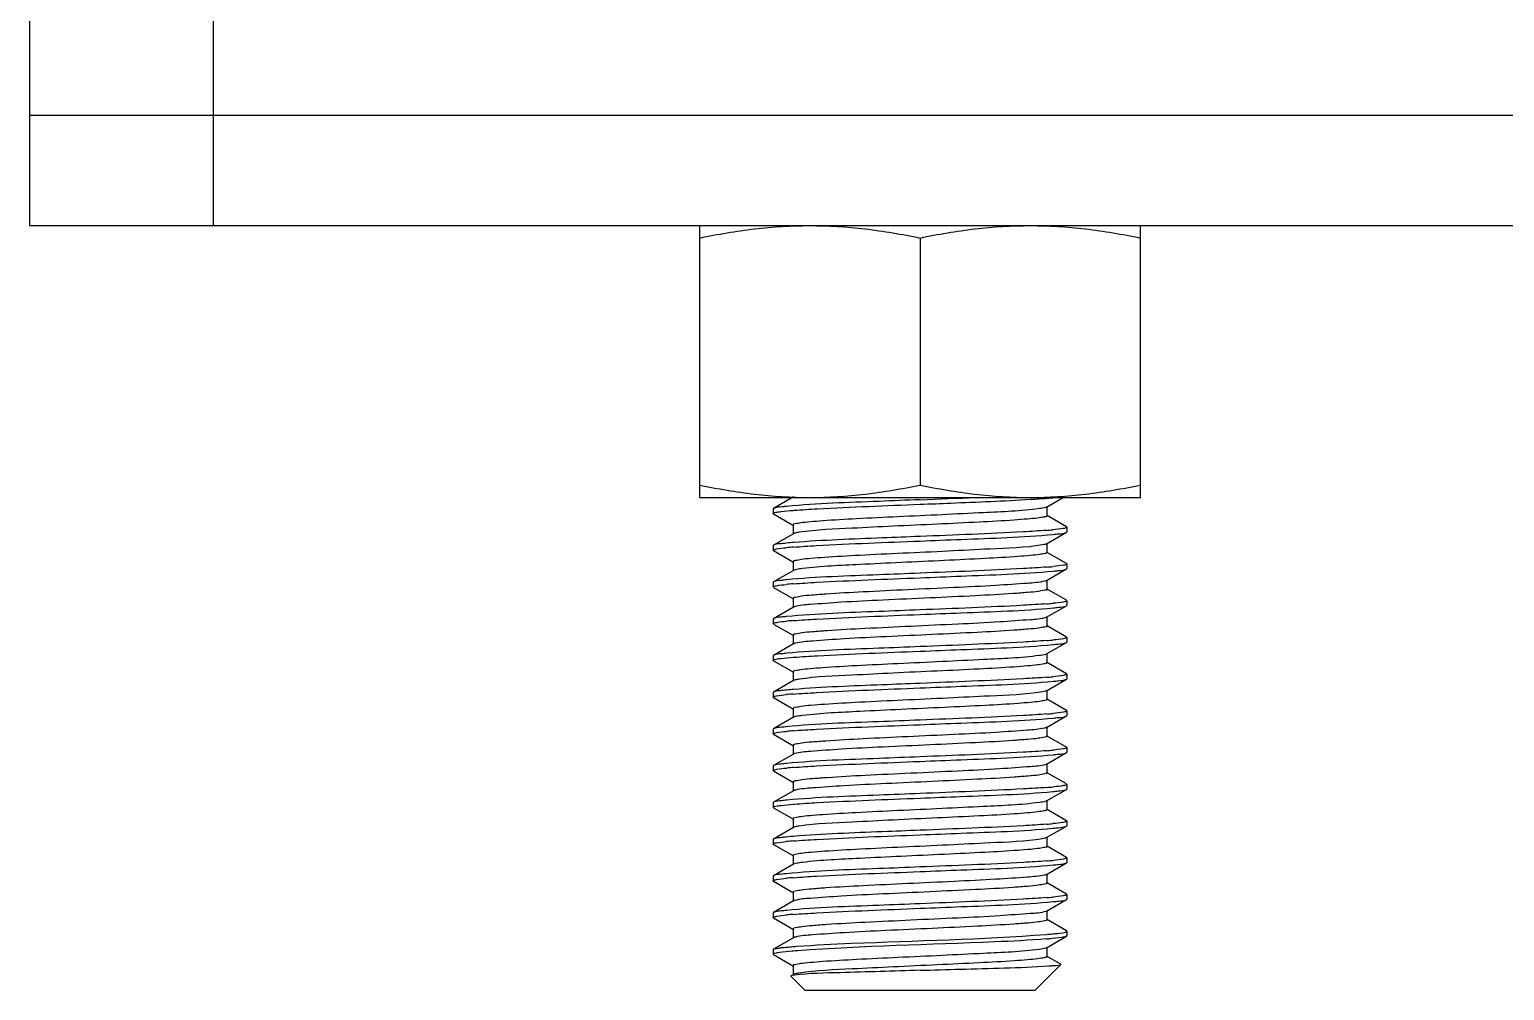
# Model space of a CAD drawing. Extents: x 27938 to 1507990, y 110129 to 923079.
# Drawn here: x 639648 to 640363, y 364932 to 365398 of the extents above; entities that cross this region are included whole.
import ezdxf

# ---------------------------------------------------------------- set-up
doc = ezdxf.new("R2010")
doc.units = 0
doc.header["$LTSCALE"] = 1000
doc.header["$MEASUREMENT"] = 0

msp = doc.modelspace()

# ---------------------------------------------------------------- linework, layer by layer
at = {"linetype": 'Continuous'}
for p, q in [((639648.36, 365409.64), (639648.36, 365302.87)), ((639737.34, 365409.64), (639737.34, 365302.87)), ((640374.95, 365356.26), (639648.36, 365356.26)), ((639648.36, 365302.87), (640374.95, 365302.87)), ((639973.12, 365171.19), (639973.12, 365302.87)), ((640186.66, 365171.19), (640186.66, 365302.87)), ((640079.89, 365296.86), (640079.89, 365177.2)), ((639973.12, 365171.19), (640186.66, 365171.19)), ((640018.54, 365171.41), (640008.88, 365165.82)), ((640141.25, 365166.52), (640149.32, 365171.19)), ((640008.88, 365165.82), (640008.71, 365165.63)), ((640008.71, 365165.63), (640008.71, 365163.4)), ((640008.88, 365163.21), (640008.71, 365163.4)), ((640008.88, 365163.21), (640018.54, 365157.62)), ((640018.35, 365164.9), (640018.86, 365164.93)), ((640150.9, 365156.93), (640141.25, 365162.52)), ((640141.44, 365162.29), (640141.44, 365166.74)), ((640018.34, 365157.84), (640018.34, 365153.39)), ((640150.9, 365156.93), (640151.07, 365156.73)), ((640151.07, 365156.73), (640151.07, 365154.51)), ((640008.88, 365148.03), (640008.71, 365147.83)), ((640008.71, 365147.83), (640008.71, 365145.61)), ((640018.54, 365153.62), (640008.88, 365148.03)), ((640141.25, 365148.72), (640150.9, 365154.31)), ((640141.44, 365144.5), (640141.44, 365148.95)), ((640150.9, 365154.31), (640151.07, 365154.51)), ((640008.88, 365145.41), (640008.71, 365145.61)), ((640008.88, 365145.41), (640018.54, 365139.82)), ((640150.9, 365139.13), (640141.25, 365144.72)), ((640018.54, 365135.82), (640008.88, 365130.23)), ((640018.34, 365140.05), (640018.34, 365135.6)), ((640018.81, 365135.95), (640018.54, 365135.82)), ((640141.25, 365130.93), (640150.9, 365136.52)), ((640150.9, 365139.13), (640151.07, 365138.94)), ((640150.9, 365136.52), (640151.07, 365136.71)), ((640151.07, 365138.94), (640151.07, 365136.71)), ((640008.88, 365130.23), (640008.71, 365130.04)), ((640008.71, 365130.04), (640008.71, 365127.81)), ((640008.88, 365127.62), (640008.71, 365127.81)), ((640008.88, 365127.62), (640018.54, 365122.03)), ((640150.9, 365121.34), (640141.25, 365126.93)), ((640141.44, 365126.7), (640141.44, 365131.15)), ((640018.34, 365122.25), (640018.34, 365117.8)), ((640150.9, 365121.34), (640151.07, 365121.14)), ((640151.07, 365121.14), (640151.07, 365118.92)), ((640008.88, 365112.44), (640008.71, 365112.24)), ((640008.71, 365112.24), (640008.71, 365110.02)), ((640018.54, 365118.03), (640008.88, 365112.44)), ((640141.24, 365113.13), (640140.89, 365112.98)), ((640141.25, 365113.13), (640150.9, 365118.72)), ((640141.44, 365108.91), (640141.44, 365113.36)), ((640150.9, 365118.72), (640151.07, 365118.92)), ((640008.88, 365109.82), (640008.71, 365110.02)), ((640008.88, 365109.82), (640018.54, 365104.23)), ((640150.9, 365103.54), (640141.25, 365109.13)), ((640018.54, 365100.23), (640008.88, 365094.64)), ((640018.34, 365104.46), (640018.34, 365100.01)), ((640141.25, 365095.34), (640150.9, 365100.93)), ((640150.9, 365103.54), (640151.07, 365103.35)), ((640150.9, 365100.93), (640151.07, 365101.12)), ((640151.07, 365103.35), (640151.07, 365101.12)), ((640008.88, 365094.64), (640008.71, 365094.45)), ((640008.71, 365094.45), (640008.71, 365092.22)), ((640008.88, 365092.03), (640008.71, 365092.22)), ((640008.88, 365092.03), (640018.54, 365086.44)), ((640018.35, 365093.72), (640018.86, 365093.75)), ((640150.9, 365085.75), (640141.25, 365091.34)), ((640141.44, 365091.11), (640141.44, 365095.56)), ((640018.34, 365086.66), (640018.34, 365082.21)), ((640150.9, 365085.75), (640151.07, 365085.55)), ((640151.07, 365085.55), (640151.07, 365083.33)), ((640008.88, 365076.85), (640008.71, 365076.65)), ((640008.71, 365076.65), (640008.71, 365074.43)), ((640018.54, 365082.44), (640008.88, 365076.85)), ((640141.25, 365077.54), (640150.9, 365083.13)), ((640141.44, 365073.32), (640141.44, 365077.77)), ((640150.9, 365083.13), (640151.07, 365083.33)), ((640008.88, 365074.23), (640008.71, 365074.43)), ((640008.88, 365074.23), (640018.54, 365068.64)), ((640150.9, 365067.95), (640141.25, 365073.54)), ((640018.54, 365064.64), (640008.88, 365059.05)), ((640018.34, 365068.87), (640018.34, 365064.42)), ((640018.81, 365064.77), (640018.54, 365064.64)), ((640141.25, 365059.75), (640150.9, 365065.34)), ((640150.9, 365067.95), (640151.07, 365067.76)), ((640150.9, 365065.34), (640151.07, 365065.53)), ((640151.07, 365067.76), (640151.07, 365065.53)), ((640008.88, 365059.05), (640008.71, 365058.86)), ((640008.71, 365058.86), (640008.71, 365056.63)), ((640008.88, 365056.44), (640008.71, 365056.63)), ((640008.88, 365056.44), (640018.54, 365050.85)), ((640150.9, 365050.16), (640141.25, 365055.75)), ((640141.44, 365055.52), (640141.44, 365059.97)), ((640018.34, 365051.07), (640018.34, 365046.62)), ((640150.9, 365050.16), (640151.07, 365049.96)), ((640150.9, 365047.54), (640151.07, 365047.74)), ((640151.07, 365049.96), (640151.07, 365047.74)), ((640008.88, 365041.26), (640008.71, 365041.06)), ((640008.71, 365041.06), (640008.71, 365038.84)), ((640018.54, 365046.85), (640008.88, 365041.26)), ((640141.24, 365041.95), (640140.89, 365041.8)), ((640141.25, 365041.95), (640150.9, 365047.54)), ((640141.44, 365037.73), (640141.44, 365042.18)), ((640008.88, 365038.64), (640008.71, 365038.84)), ((640008.88, 365038.64), (640018.54, 365033.05)), ((640150.9, 365032.36), (640141.25, 365037.95)), ((640018.54, 365029.05), (640008.88, 365023.46)), ((640018.34, 365033.28), (640018.34, 365028.83)), ((640141.25, 365024.16), (640150.9, 365029.75)), ((640150.9, 365032.36), (640151.07, 365032.17)), ((640150.9, 365029.75), (640151.07, 365029.94)), ((640151.07, 365032.17), (640151.07, 365029.94)), ((640008.88, 365023.46), (640008.71, 365023.27)), ((640008.71, 365023.27), (640008.71, 365021.04)), ((640008.88, 365020.85), (640008.71, 365021.04)), ((640008.88, 365020.85), (640018.54, 365015.26)), ((640018.35, 365022.54), (640018.86, 365022.57)), ((640150.9, 365014.57), (640141.25, 365020.16)), ((640141.44, 365019.93), (640141.44, 365024.38)), ((640018.34, 365015.48), (640018.34, 365011.03)), ((640141.25, 365006.36), (640150.9, 365011.95)), ((640150.9, 365014.57), (640151.07, 365014.37)), ((640150.9, 365011.95), (640151.07, 365012.15)), ((640151.07, 365014.37), (640151.07, 365012.15)), ((640008.88, 365005.67), (640008.71, 365005.47)), ((640008.71, 365005.47), (640008.71, 365003.25)), ((640018.54, 365011.26), (640008.88, 365005.67)), ((640141.44, 365002.14), (640141.44, 365006.59)), ((640008.88, 365003.05), (640008.71, 365003.25)), ((640008.88, 365003.05), (640018.54, 364997.46)), ((640018.34, 364997.69), (640018.34, 364993.24)), ((640150.9, 364996.77), (640141.25, 365002.36)), ((640018.54, 364993.46), (640008.88, 364987.87)), ((640018.81, 364993.59), (640018.54, 364993.46)), ((640141.25, 364988.57), (640150.9, 364994.16)), ((640150.9, 364996.77), (640151.07, 364996.58)), ((640150.9, 364994.16), (640151.07, 364994.35)), ((640151.07, 364996.58), (640151.07, 364994.35)), ((640008.88, 364987.87), (640008.71, 364987.68)), ((640008.71, 364987.68), (640008.71, 364985.45)), ((640008.88, 364985.26), (640008.71, 364985.45)), ((640008.88, 364985.26), (640018.54, 364979.67)), ((640150.9, 364978.98), (640141.25, 364984.57)), ((640141.44, 364984.34), (640141.44, 364988.79)), ((640018.34, 364979.89), (640018.34, 364975.44)), ((640141.25, 364970.77), (640150.9, 364976.36)), ((640150.9, 364978.98), (640151.07, 364978.78)), ((640150.9, 364976.36), (640151.07, 364976.56)), ((640151.07, 364978.78), (640151.07, 364976.56)), ((640008.88, 364970.08), (640008.71, 364969.88)), ((640008.71, 364969.88), (640008.71, 364967.66)), ((640018.54, 364975.67), (640008.88, 364970.08)), ((640141.24, 364970.77), (640140.89, 364970.62)), ((640141.44, 364966.55), (640141.44, 364971)), ((640008.88, 364967.46), (640008.71, 364967.66)), ((640008.88, 364967.46), (640018.54, 364961.87)), ((640018.34, 364962.1), (640018.34, 364957.65)), ((640150.9, 364961.18), (640141.25, 364966.77)), ((640018.54, 364957.87), (640008.88, 364952.28)), ((640141.25, 364952.98), (640150.9, 364958.57)), ((640150.41, 364960.6), (640150.67, 364960.69)), ((640151.07, 364960.99), (640150.9, 364961.18)), ((640151.07, 364958.76), (640150.9, 364958.57)), ((640151.07, 364960.99), (640151.07, 364958.76)), ((640008.71, 364952.09), (640008.88, 364952.28)), ((640008.71, 364952.09), (640008.71, 364949.86)), ((640008.88, 364949.67), (640008.71, 364949.86)), ((640008.88, 364949.67), (640018.54, 364944.08)), ((640148.06, 364945.03), (640141.25, 364948.98)), ((640141.44, 364948.75), (640141.44, 364953.2)), ((640018.34, 364944.3), (640018.34, 364939.85)), ((640135.5, 364932.29), (640148.11, 364944.9)), ((640148.11, 364944.9), (640148.06, 364945.03)), ((640017.36, 364939.4), (640017.31, 364939.26)), ((640024.28, 364932.29), (640017.31, 364939.26)), ((640019.03, 364939.73), (640018.14, 364939.61)), ((640135.5, 364932.29), (640024.28, 364932.29))]:
    msp.add_line(p, q, dxfattribs=at)
for centre, radius, start, end in [((639753.52, 373497.54), 8333.86, 272.244384, 272.431716), ((640132.05, 365302.36), 131.88, 275.29331, 275.91463), ((640125.22, 365361.33), 206.72, 274.45949, 275.27319), ((640033.6, 364952.46), 195.24, 94.44665, 95.44856), ((640125.63, 365338.68), 201.86, 274.45708, 275.34311), ((640033.72, 364933.23), 196.68, 94.45208, 95.42243), ((640125.59, 365321.35), 202.32, 274.45721, 275.33727), ((640139.55, 365116.87), 4.11, 287.90929, 289.04387), ((640034.12, 364910.74), 201.39, 94.4567, 95.35017), ((640021.72, 365091.26), 9.56, 103.46037, 104.3304), ((640125.81, 365300.88), 199.64, 274.45618, 275.37567), ((640125.22, 365290.15), 206.72, 274.45949, 275.27319), ((640033.6, 364881.28), 195.24, 94.44665, 95.44856), ((640125.63, 365267.5), 201.86, 274.45708, 275.34311), ((640033.72, 364862.05), 196.68, 94.45208, 95.42243), ((640125.59, 365250.17), 202.32, 274.45721, 275.33727), ((640139.55, 365045.69), 4.11, 287.90929, 289.04387), ((640034.12, 364839.56), 201.39, 94.4567, 95.35017), ((640021.72, 365020.08), 9.56, 103.46037, 104.3304), ((640125.81, 365229.7), 199.64, 274.45618, 275.37567), ((640125.22, 365218.97), 206.72, 274.45949, 275.27319), ((640033.6, 364810.1), 195.24, 94.44665, 95.44856), ((640125.63, 365196.32), 201.86, 274.45708, 275.34311), ((640033.72, 364790.87), 196.68, 94.45208, 95.42243), ((640125.59, 365178.99), 202.32, 274.45721, 275.33727), ((640034.12, 364768.38), 201.39, 94.4567, 95.35017), ((640139.55, 364974.51), 4.11, 287.90929, 289.04387), ((640021.72, 364948.9), 9.56, 103.46037, 104.3304), ((640121.79, 365207.61), 248.89, 274.45303, 274.76001), ((640122.28, 365199.34), 242.82, 274.46857, 274.81399)]:
    msp.add_arc(centre, radius, start, end, dxfattribs=at)
for points, knots in [([(639973.12, 365296.86), (639981.91, 365298.71), (639999.61, 365301.75), (640017.55, 365302.87), (640026.51, 365302.87)], [0, 0, 0, 0, 0.500766, 1, 1, 1, 1]), ([(640026.51, 365302.87), (640035.46, 365302.87), (640053.41, 365301.75), (640071.1, 365298.71), (640079.89, 365296.86)], [0, 0, 0, 0, 0.499234, 1, 1, 1, 1]), ([(640079.89, 365296.86), (640088.68, 365298.71), (640106.38, 365301.75), (640124.32, 365302.87), (640133.28, 365302.87)], [0, 0, 0, 0, 0.500766, 1, 1, 1, 1]), ([(640133.28, 365302.87), (640142.23, 365302.87), (640160.17, 365301.75), (640177.87, 365298.71), (640186.66, 365296.86)], [0, 0, 0, 0, 0.499234, 1, 1, 1, 1]), ([(639973.12, 365177.2), (639981.91, 365175.35), (639999.61, 365172.31), (640017.55, 365171.19), (640026.51, 365171.19)], [0, 0, 0, 0, 0.500766, 1, 1, 1, 1]), ([(640026.51, 365171.19), (640035.46, 365171.19), (640053.41, 365172.31), (640071.1, 365175.35), (640079.89, 365177.2)], [0, 0, 0, 0, 0.499234, 1, 1, 1, 1]), ([(640079.89, 365177.2), (640088.68, 365175.35), (640106.38, 365172.31), (640124.32, 365171.19), (640133.28, 365171.19)], [0, 0, 0, 0, 0.500766, 1, 1, 1, 1]), ([(640133.28, 365171.19), (640142.23, 365171.19), (640160.17, 365172.31), (640177.87, 365175.35), (640186.66, 365177.2)], [0, 0, 0, 0, 0.499234, 1, 1, 1, 1]), ([(640079.89, 365170.08), (640073.24, 365169.81), (640051.72, 365168.9), (640030.17, 365168.26), (640015.34, 365166.86)], [0, 0, 0, 0, 0.308784, 1, 1, 1, 1]), ([(640079.89, 365167.85), (640084.89, 365168.05), (640102.72, 365168.77), (640120.55, 365169.49), (640133.36, 365170.26)], [0, 0, 0, 0, 0.280557, 1, 1, 1, 1]), ([(640133.36, 365170.26), (640134.41, 365170.32), (640138.03, 365170.55), (640141.65, 365170.81), (640144.22, 365171.05)], [0, 0, 0, 0, 0.288917, 1, 1, 1, 1]), ([(640008.71, 365163.4), (640008.71, 365163.48), (640009.54, 365164.08), (640010.39, 365164.03), (640011.16, 365164.15)], [0, 0, 0, 0, 0.092798, 1, 1, 1, 1]), ([(640015.34, 365166.86), (640014.52, 365166.78), (640012.38, 365166.48), (640010.05, 365166.5), (640008.88, 365165.82)], [0, 0, 0, 0, 0.379378, 1, 1, 1, 1]), ([(640011.16, 365164.15), (640011.62, 365164.22), (640014.01, 365164.54), (640016.41, 365164.74), (640018.35, 365164.9)], [0, 0, 0, 0, 0.190958, 1, 1, 1, 1]), ([(640137.73, 365165.75), (640128.76, 365164.55), (640112.99, 365163.94), (640090.16, 365162.74), (640069.62, 365161.83), (640050.38, 365160.89), (640036.07, 365160.11), (640027.21, 365159.38), (640022.43, 365158.97), (640020.17, 365158.46), (640018.34, 365158.2), (640018.34, 365157.84)], [0, 0, 0, 0, 0.226556, 0.394464, 0.573122, 0.741029, 0.877994, 0.929534, 0.967621, 0.99116, 1, 1, 1, 1]), ([(640018.86, 365164.93), (640022.63, 365165.23), (640042.97, 365166.45), (640063.32, 365167.19), (640079.89, 365167.85)], [0, 0, 0, 0, 0.186017, 1, 1, 1, 1]), ([(640141.39, 365162.18), (640141.08, 365161.82), (640139.36, 365161.62), (640136.36, 365161.05), (640131.41, 365160.65), (640122.03, 365159.92), (640107.42, 365159.14), (640087.89, 365158.19), (640067.38, 365157.3), (640045.07, 365156.08), (640029.81, 365155.56), (640021.28, 365154.27)], [0, 0, 0, 0, 0.011937, 0.038615, 0.07957, 0.133598, 0.274096, 0.443272, 0.620779, 0.785256, 1, 1, 1, 1]), ([(640141.24, 365166.52), (640141.1, 365166.43), (640139.95, 365166.03), (640138.75, 365165.89), (640137.73, 365165.75)], [0, 0, 0, 0, 0.140461, 1, 1, 1, 1]), ([(640141.44, 365162.29), (640141.44, 365162.27), (640141.43, 365162.23), (640141.41, 365162.2), (640141.39, 365162.18)], [0, 0, 0, 0, 0.463467, 1, 1, 1, 1]), ([(640141.29, 365155.23), (640137.52, 365154.93), (640117.07, 365153.7), (640096.59, 365152.95), (640079.89, 365152.28)], [0, 0, 0, 0, 0.184619, 1, 1, 1, 1]), ([(640150.23, 365156.3), (640149.91, 365156.21), (640147.93, 365155.82), (640145.91, 365155.63), (640144.22, 365155.48)], [0, 0, 0, 0, 0.163149, 1, 1, 1, 1]), ([(640151.07, 365156.73), (640151.07, 365156.63), (640150.72, 365156.42), (640150.45, 365156.35), (640150.23, 365156.3)], [0, 0, 0, 0, 0.312916, 1, 1, 1, 1]), ([(640018.56, 365149.34), (640016.34, 365149.17), (640013.18, 365148.73), (640009.77, 365148.54), (640008.88, 365148.03)], [0, 0, 0, 0, 0.683777, 1, 1, 1, 1]), ([(640139.19, 365148.18), (640130.79, 365146.74), (640115.46, 365146.34), (640092.94, 365145.05), (640071.9, 365144.15), (640051.95, 365143.18), (640037, 365142.38), (640027.69, 365141.63), (640022.66, 365141.21), (640020.28, 365140.67), (640018.34, 365140.42), (640018.34, 365140.05)], [0, 0, 0, 0, 0.210773, 0.377666, 0.558838, 0.731273, 0.873076, 0.926648, 0.966309, 0.990838, 1, 1, 1, 1]), ([(640018.47, 365147.11), (640022.24, 365147.41), (640042.7, 365148.64), (640063.19, 365149.39), (640079.89, 365150.06)], [0, 0, 0, 0, 0.184504, 1, 1, 1, 1]), ([(640021.28, 365154.27), (640020.95, 365154.22), (640020.04, 365154.06), (640019.07, 365153.92), (640018.54, 365153.62)], [0, 0, 0, 0, 0.353551, 1, 1, 1, 1]), ([(640079.89, 365152.28), (640073.8, 365152.04), (640053.35, 365151.2), (640032.89, 365150.46), (640018.56, 365149.34)], [0, 0, 0, 0, 0.297814, 1, 1, 1, 1]), ([(640079.89, 365150.06), (640086.54, 365150.32), (640108.05, 365151.24), (640129.6, 365151.88), (640144.42, 365153.27)], [0, 0, 0, 0, 0.308711, 1, 1, 1, 1]), ([(640141.24, 365148.72), (640141.01, 365148.59), (640140.32, 365148.39), (640139.62, 365148.25), (640139.19, 365148.18)], [0, 0, 0, 0, 0.374139, 1, 1, 1, 1]), ([(640144.42, 365153.27), (640145.25, 365153.35), (640147.39, 365153.65), (640149.73, 365153.63), (640150.9, 365154.31)], [0, 0, 0, 0, 0.379419, 1, 1, 1, 1]), ([(640008.71, 365145.61), (640008.71, 365145.7), (640009, 365145.9), (640009.25, 365145.96), (640009.44, 365146.01)], [0, 0, 0, 0, 0.319044, 1, 1, 1, 1]), ([(640009.44, 365146.01), (640009.73, 365146.1), (640011.59, 365146.48), (640013.48, 365146.66), (640015.07, 365146.81)], [0, 0, 0, 0, 0.160861, 1, 1, 1, 1]), ([(640141.44, 365144.5), (640141.44, 365144.15), (640139.67, 365143.89), (640137.46, 365143.39), (640132.81, 365142.98), (640124.17, 365142.26), (640110.18, 365141.49), (640091.3, 365140.56), (640071.03, 365139.66), (640048.09, 365138.49), (640032.13, 365137.82), (640022.92, 365136.7)], [0, 0, 0, 0, 0.008683, 0.031763, 0.069103, 0.119686, 0.254361, 0.420111, 0.597552, 0.765912, 1, 1, 1, 1]), ([(640079.89, 365134.49), (640073.19, 365134.22), (640051.58, 365133.3), (640029.93, 365132.68), (640015.07, 365131.24)], [0, 0, 0, 0, 0.309919, 1, 1, 1, 1]), ([(640022.92, 365136.7), (640022.44, 365136.64), (640021.07, 365136.45), (640019.67, 365136.27), (640018.81, 365135.95)], [0, 0, 0, 0, 0.341642, 1, 1, 1, 1]), ([(640141.31, 365137.44), (640137.54, 365137.14), (640117.08, 365135.9), (640096.59, 365135.15), (640079.89, 365134.49)], [0, 0, 0, 0, 0.184538, 1, 1, 1, 1]), ([(640079.89, 365132.26), (640086.53, 365132.53), (640108.04, 365133.44), (640129.59, 365134.08), (640144.41, 365135.48)], [0, 0, 0, 0, 0.308641, 1, 1, 1, 1]), ([(640144.41, 365135.48), (640145.24, 365135.55), (640147.38, 365135.86), (640149.72, 365135.83), (640150.9, 365136.52)], [0, 0, 0, 0, 0.379512, 1, 1, 1, 1]), ([(640150.34, 365138.53), (640150.04, 365138.44), (640148.08, 365138.05), (640146.09, 365137.86), (640144.42, 365137.7)], [0, 0, 0, 0, 0.159502, 1, 1, 1, 1]), ([(640151.07, 365138.94), (640151.07, 365138.85), (640150.78, 365138.65), (640150.53, 365138.58), (640150.34, 365138.53)], [0, 0, 0, 0, 0.318137, 1, 1, 1, 1]), ([(640008.71, 365127.81), (640008.71, 365127.9), (640009.01, 365128.1), (640009.25, 365128.17), (640009.44, 365128.22)], [0, 0, 0, 0, 0.318595, 1, 1, 1, 1]), ([(640015.07, 365131.24), (640014.28, 365131.17), (640012.24, 365130.88), (640010, 365130.89), (640008.88, 365130.23)], [0, 0, 0, 0, 0.378482, 1, 1, 1, 1]), ([(640009.44, 365128.22), (640009.74, 365128.3), (640011.62, 365128.69), (640013.53, 365128.87), (640015.14, 365129.03)], [0, 0, 0, 0, 0.160696, 1, 1, 1, 1]), ([(640140.29, 365130.6), (640137.57, 365129.95), (640129.62, 365129.4), (640115.02, 365128.34), (640095.66, 365127.43), (640074.19, 365126.44), (640053.54, 365125.46), (640037.94, 365124.64), (640028.19, 365123.87), (640022.89, 365123.45), (640020.39, 365122.89), (640018.35, 365122.64), (640018.35, 365122.25)], [0, 0, 0, 0, 0.068576, 0.194029, 0.359725, 0.543506, 0.720761, 0.867753, 0.923531, 0.964877, 0.99049, 1, 1, 1, 1]), ([(640018.46, 365129.31), (640022.23, 365129.61), (640042.69, 365130.85), (640063.18, 365131.6), (640079.89, 365132.26)], [0, 0, 0, 0, 0.184493, 1, 1, 1, 1]), ([(640141.44, 365126.7), (640141.44, 365126.3), (640139.34, 365126.07), (640136.78, 365125.48), (640131.34, 365125.06), (640121.36, 365124.28), (640105.45, 365123.45), (640084.45, 365122.46), (640062.78, 365121.45), (640043.44, 365120.57), (640029.21, 365119.43), (640021.55, 365118.98), (640019.08, 365118.24)], [0, 0, 0, 0, 0.009703, 0.035887, 0.07813, 0.135078, 0.284815, 0.464601, 0.649729, 0.81476, 0.937049, 1, 1, 1, 1]), ([(640141.24, 365130.93), (640141.13, 365130.86), (640140.81, 365130.74), (640140.48, 365130.65), (640140.29, 365130.6)], [0, 0, 0, 0, 0.406881, 1, 1, 1, 1]), ([(640141.31, 365119.64), (640137.54, 365119.34), (640117.08, 365118.11), (640096.59, 365117.36), (640079.89, 365116.69)], [0, 0, 0, 0, 0.184553, 1, 1, 1, 1]), ([(640150.25, 365120.71), (640149.94, 365120.63), (640148.01, 365120.25), (640146.05, 365120.06), (640144.41, 365119.91)], [0, 0, 0, 0, 0.163341, 1, 1, 1, 1]), ([(640151.07, 365121.14), (640151.07, 365121.04), (640150.73, 365120.84), (640150.46, 365120.77), (640150.25, 365120.71)], [0, 0, 0, 0, 0.314295, 1, 1, 1, 1]), ([(640015.14, 365113.46), (640014.34, 365113.38), (640012.27, 365113.09), (640010.02, 365113.1), (640008.88, 365112.44)], [0, 0, 0, 0, 0.378727, 1, 1, 1, 1]), ([(640079.89, 365116.69), (640073.21, 365116.43), (640051.62, 365115.5), (640029.99, 365114.88), (640015.14, 365113.46)], [0, 0, 0, 0, 0.309586, 1, 1, 1, 1]), ([(640140.82, 365112.95), (640138.43, 365112.18), (640130.87, 365111.78), (640116.77, 365110.6), (640097.43, 365109.74), (640075.7, 365108.71), (640054.6, 365107.72), (640038.57, 365106.89), (640028.52, 365106.1), (640023.04, 365105.68), (640020.46, 365105.1), (640018.35, 365104.86), (640018.34, 365104.46)], [0, 0, 0, 0, 0.061098, 0.182334, 0.347135, 0.532706, 0.713328, 0.863975, 0.921317, 0.963856, 0.990226, 1, 1, 1, 1]), ([(640018.47, 365111.52), (640022.24, 365111.82), (640042.7, 365113.05), (640063.19, 365113.8), (640079.89, 365114.47)], [0, 0, 0, 0, 0.184541, 1, 1, 1, 1]), ([(640019.08, 365118.24), (640018.98, 365118.21), (640018.79, 365118.15), (640018.61, 365118.07), (640018.54, 365118.03)], [0, 0, 0, 0, 0.569522, 1, 1, 1, 1]), ([(640079.89, 365114.47), (640086.55, 365114.73), (640108.1, 365115.65), (640129.68, 365116.28), (640144.52, 365117.69)], [0, 0, 0, 0, 0.309073, 1, 1, 1, 1]), ([(640144.52, 365117.69), (640145.33, 365117.77), (640147.44, 365118.07), (640149.74, 365118.05), (640150.9, 365118.72)], [0, 0, 0, 0, 0.379133, 1, 1, 1, 1]), ([(640008.71, 365110.02), (640008.71, 365110.12), (640009.03, 365110.32), (640009.3, 365110.39), (640009.5, 365110.44)], [0, 0, 0, 0, 0.315177, 1, 1, 1, 1]), ([(640009.5, 365110.44), (640009.81, 365110.52), (640011.74, 365110.91), (640013.7, 365111.1), (640015.34, 365111.25)], [0, 0, 0, 0, 0.16229, 1, 1, 1, 1]), ([(640141.44, 365108.91), (640141.44, 365108.52), (640139.39, 365108.27), (640136.9, 365107.71), (640131.59, 365107.29), (640121.84, 365106.52), (640106.24, 365105.7), (640085.58, 365104.72), (640064.11, 365103.73), (640044.75, 365102.82), (640030.15, 365101.76), (640022.21, 365101.21), (640019.49, 365100.56)], [0, 0, 0, 0, 0.009517, 0.035128, 0.076492, 0.132277, 0.279305, 0.456588, 0.640385, 0.806077, 0.931494, 1, 1, 1, 1]), ([(640079.89, 365098.9), (640073.24, 365098.63), (640051.72, 365097.72), (640030.17, 365097.08), (640015.34, 365095.68)], [0, 0, 0, 0, 0.308784, 1, 1, 1, 1]), ([(640019.35, 365100.52), (640019.19, 365100.48), (640018.91, 365100.4), (640018.64, 365100.29), (640018.54, 365100.23)], [0, 0, 0, 0, 0.585672, 1, 1, 1, 1]), ([(640141.32, 365101.85), (640137.55, 365101.55), (640117.09, 365100.31), (640096.6, 365099.56), (640079.89, 365098.9)], [0, 0, 0, 0, 0.184509, 1, 1, 1, 1]), ([(640079.89, 365096.67), (640086.5, 365096.94), (640107.94, 365097.85), (640129.42, 365098.49), (640144.22, 365099.87)], [0, 0, 0, 0, 0.307895, 1, 1, 1, 1]), ([(640144.22, 365099.87), (640145.07, 365099.95), (640147.28, 365100.26), (640149.69, 365100.22), (640150.9, 365100.93)], [0, 0, 0, 0, 0.380051, 1, 1, 1, 1]), ([(640150.36, 365102.95), (640150.06, 365102.86), (640148.13, 365102.46), (640146.16, 365102.28), (640144.52, 365102.12)], [0, 0, 0, 0, 0.159053, 1, 1, 1, 1]), ([(640151.07, 365103.35), (640151.07, 365103.26), (640150.79, 365103.06), (640150.54, 365103), (640150.36, 365102.95)], [0, 0, 0, 0, 0.319254, 1, 1, 1, 1]), ([(640008.71, 365092.22), (640008.71, 365092.3), (640009.54, 365092.9), (640010.39, 365092.85), (640011.16, 365092.97)], [0, 0, 0, 0, 0.092798, 1, 1, 1, 1]), ([(640015.34, 365095.68), (640014.52, 365095.6), (640012.38, 365095.3), (640010.05, 365095.32), (640008.88, 365094.64)], [0, 0, 0, 0, 0.379378, 1, 1, 1, 1]), ([(640011.16, 365092.97), (640011.62, 365093.04), (640014.01, 365093.36), (640016.41, 365093.56), (640018.35, 365093.72)], [0, 0, 0, 0, 0.190958, 1, 1, 1, 1]), ([(640137.73, 365094.57), (640128.76, 365093.37), (640112.99, 365092.76), (640090.16, 365091.56), (640069.62, 365090.65), (640050.38, 365089.71), (640036.07, 365088.93), (640027.21, 365088.2), (640022.43, 365087.79), (640020.17, 365087.28), (640018.34, 365087.02), (640018.34, 365086.66)], [0, 0, 0, 0, 0.226556, 0.394464, 0.573122, 0.741029, 0.877994, 0.929534, 0.967621, 0.99116, 1, 1, 1, 1]), ([(640018.86, 365093.75), (640022.63, 365094.05), (640042.97, 365095.27), (640063.32, 365096.01), (640079.89, 365096.67)], [0, 0, 0, 0, 0.186017, 1, 1, 1, 1]), ([(640141.39, 365091), (640141.08, 365090.64), (640139.36, 365090.44), (640136.36, 365089.87), (640131.41, 365089.47), (640122.03, 365088.74), (640107.42, 365087.96), (640087.89, 365087.02), (640067.38, 365086.12), (640045.07, 365084.9), (640029.81, 365084.38), (640021.28, 365083.09)], [0, 0, 0, 0, 0.011937, 0.038615, 0.07957, 0.133598, 0.274096, 0.443272, 0.620779, 0.785256, 1, 1, 1, 1]), ([(640141.24, 365095.34), (640141.1, 365095.25), (640139.95, 365094.85), (640138.75, 365094.71), (640137.73, 365094.57)], [0, 0, 0, 0, 0.140461, 1, 1, 1, 1]), ([(640141.44, 365091.11), (640141.44, 365091.09), (640141.43, 365091.05), (640141.41, 365091.02), (640141.39, 365091)], [0, 0, 0, 0, 0.463467, 1, 1, 1, 1]), ([(640141.29, 365084.05), (640137.52, 365083.75), (640117.07, 365082.52), (640096.59, 365081.77), (640079.89, 365081.1)], [0, 0, 0, 0, 0.184619, 1, 1, 1, 1]), ([(640150.23, 365085.12), (640149.91, 365085.03), (640147.93, 365084.64), (640145.91, 365084.46), (640144.22, 365084.3)], [0, 0, 0, 0, 0.163149, 1, 1, 1, 1]), ([(640151.07, 365085.55), (640151.07, 365085.45), (640150.72, 365085.24), (640150.45, 365085.17), (640150.23, 365085.12)], [0, 0, 0, 0, 0.312916, 1, 1, 1, 1]), ([(640018.56, 365078.16), (640016.34, 365077.99), (640013.18, 365077.55), (640009.77, 365077.36), (640008.88, 365076.85)], [0, 0, 0, 0, 0.683777, 1, 1, 1, 1]), ([(640139.19, 365077), (640130.79, 365075.56), (640115.46, 365075.16), (640092.94, 365073.87), (640071.9, 365072.97), (640051.95, 365072), (640037, 365071.2), (640027.69, 365070.45), (640022.66, 365070.03), (640020.28, 365069.49), (640018.34, 365069.24), (640018.34, 365068.87)], [0, 0, 0, 0, 0.210773, 0.377666, 0.558838, 0.731273, 0.873076, 0.926648, 0.966309, 0.990838, 1, 1, 1, 1]), ([(640018.47, 365075.93), (640022.24, 365076.23), (640042.7, 365077.46), (640063.19, 365078.21), (640079.89, 365078.88)], [0, 0, 0, 0, 0.184504, 1, 1, 1, 1]), ([(640021.28, 365083.09), (640020.95, 365083.04), (640020.04, 365082.88), (640019.07, 365082.74), (640018.54, 365082.44)], [0, 0, 0, 0, 0.353551, 1, 1, 1, 1]), ([(640079.89, 365081.1), (640073.8, 365080.86), (640053.35, 365080.02), (640032.89, 365079.28), (640018.56, 365078.16)], [0, 0, 0, 0, 0.297814, 1, 1, 1, 1]), ([(640079.89, 365078.88), (640086.54, 365079.14), (640108.05, 365080.06), (640129.6, 365080.7), (640144.42, 365082.09)], [0, 0, 0, 0, 0.308711, 1, 1, 1, 1]), ([(640141.24, 365077.54), (640141.01, 365077.41), (640140.32, 365077.21), (640139.62, 365077.07), (640139.19, 365077)], [0, 0, 0, 0, 0.374139, 1, 1, 1, 1]), ([(640144.42, 365082.09), (640145.25, 365082.17), (640147.39, 365082.47), (640149.73, 365082.45), (640150.9, 365083.13)], [0, 0, 0, 0, 0.379419, 1, 1, 1, 1]), ([(640008.71, 365074.43), (640008.71, 365074.52), (640009, 365074.72), (640009.25, 365074.78), (640009.44, 365074.83)], [0, 0, 0, 0, 0.319044, 1, 1, 1, 1]), ([(640009.44, 365074.83), (640009.73, 365074.92), (640011.59, 365075.3), (640013.48, 365075.48), (640015.07, 365075.63)], [0, 0, 0, 0, 0.160861, 1, 1, 1, 1]), ([(640141.44, 365073.32), (640141.44, 365072.97), (640139.67, 365072.71), (640137.46, 365072.21), (640132.81, 365071.8), (640124.17, 365071.08), (640110.18, 365070.31), (640091.3, 365069.38), (640071.03, 365068.48), (640048.09, 365067.31), (640032.13, 365066.64), (640022.92, 365065.52)], [0, 0, 0, 0, 0.008683, 0.031763, 0.069103, 0.119686, 0.254361, 0.420111, 0.597552, 0.765912, 1, 1, 1, 1]), ([(640079.89, 365063.31), (640073.19, 365063.04), (640051.58, 365062.12), (640029.93, 365061.5), (640015.07, 365060.06)], [0, 0, 0, 0, 0.309919, 1, 1, 1, 1]), ([(640022.92, 365065.52), (640022.44, 365065.46), (640021.07, 365065.27), (640019.67, 365065.09), (640018.81, 365064.77)], [0, 0, 0, 0, 0.341642, 1, 1, 1, 1]), ([(640141.31, 365066.26), (640137.54, 365065.96), (640117.08, 365064.72), (640096.59, 365063.97), (640079.89, 365063.31)], [0, 0, 0, 0, 0.184538, 1, 1, 1, 1]), ([(640079.89, 365061.08), (640086.53, 365061.35), (640108.04, 365062.26), (640129.59, 365062.9), (640144.41, 365064.3)], [0, 0, 0, 0, 0.308641, 1, 1, 1, 1]), ([(640144.41, 365064.3), (640145.24, 365064.37), (640147.38, 365064.68), (640149.72, 365064.65), (640150.9, 365065.34)], [0, 0, 0, 0, 0.379512, 1, 1, 1, 1]), ([(640150.34, 365067.35), (640150.04, 365067.27), (640148.08, 365066.87), (640146.09, 365066.68), (640144.42, 365066.52)], [0, 0, 0, 0, 0.159502, 1, 1, 1, 1]), ([(640151.07, 365067.76), (640151.07, 365067.67), (640150.78, 365067.47), (640150.53, 365067.4), (640150.34, 365067.35)], [0, 0, 0, 0, 0.318137, 1, 1, 1, 1]), ([(640008.71, 365056.63), (640008.71, 365056.72), (640009.01, 365056.92), (640009.25, 365056.99), (640009.44, 365057.04)], [0, 0, 0, 0, 0.318595, 1, 1, 1, 1]), ([(640015.07, 365060.06), (640014.28, 365059.99), (640012.24, 365059.7), (640010, 365059.71), (640008.88, 365059.05)], [0, 0, 0, 0, 0.378482, 1, 1, 1, 1]), ([(640009.44, 365057.04), (640009.74, 365057.12), (640011.62, 365057.51), (640013.53, 365057.69), (640015.14, 365057.85)], [0, 0, 0, 0, 0.160696, 1, 1, 1, 1]), ([(640140.29, 365059.42), (640137.57, 365058.77), (640129.62, 365058.22), (640115.02, 365057.16), (640095.66, 365056.25), (640074.19, 365055.26), (640053.54, 365054.28), (640037.94, 365053.46), (640028.19, 365052.69), (640022.89, 365052.27), (640020.39, 365051.71), (640018.35, 365051.46), (640018.35, 365051.07)], [0, 0, 0, 0, 0.068576, 0.194029, 0.359725, 0.543506, 0.720761, 0.867753, 0.923531, 0.964877, 0.99049, 1, 1, 1, 1]), ([(640018.46, 365058.13), (640022.23, 365058.43), (640042.69, 365059.67), (640063.18, 365060.42), (640079.89, 365061.08)], [0, 0, 0, 0, 0.184493, 1, 1, 1, 1]), ([(640141.44, 365055.52), (640141.44, 365055.12), (640139.34, 365054.89), (640136.78, 365054.3), (640131.34, 365053.88), (640121.36, 365053.1), (640105.45, 365052.27), (640084.45, 365051.28), (640062.78, 365050.27), (640043.44, 365049.39), (640029.21, 365048.25), (640021.55, 365047.8), (640019.08, 365047.06)], [0, 0, 0, 0, 0.009703, 0.035887, 0.07813, 0.135078, 0.284815, 0.464601, 0.649729, 0.81476, 0.937049, 1, 1, 1, 1]), ([(640141.24, 365059.75), (640141.13, 365059.68), (640140.81, 365059.56), (640140.48, 365059.47), (640140.29, 365059.42)], [0, 0, 0, 0, 0.406881, 1, 1, 1, 1]), ([(640141.31, 365048.46), (640137.54, 365048.16), (640117.08, 365046.93), (640096.59, 365046.18), (640079.89, 365045.51)], [0, 0, 0, 0, 0.184553, 1, 1, 1, 1]), ([(640150.25, 365049.53), (640149.94, 365049.45), (640148.01, 365049.07), (640146.05, 365048.88), (640144.41, 365048.73)], [0, 0, 0, 0, 0.163341, 1, 1, 1, 1]), ([(640151.07, 365049.96), (640151.07, 365049.86), (640150.73, 365049.66), (640150.46, 365049.59), (640150.25, 365049.53)], [0, 0, 0, 0, 0.314295, 1, 1, 1, 1]), ([(640015.14, 365042.28), (640014.34, 365042.2), (640012.27, 365041.91), (640010.02, 365041.92), (640008.88, 365041.26)], [0, 0, 0, 0, 0.378727, 1, 1, 1, 1]), ([(640079.89, 365045.51), (640073.21, 365045.25), (640051.62, 365044.32), (640029.99, 365043.7), (640015.14, 365042.28)], [0, 0, 0, 0, 0.309586, 1, 1, 1, 1]), ([(640140.82, 365041.77), (640138.43, 365041), (640130.87, 365040.61), (640116.77, 365039.42), (640097.43, 365038.56), (640075.7, 365037.53), (640054.6, 365036.54), (640038.57, 365035.71), (640028.52, 365034.92), (640023.04, 365034.5), (640020.46, 365033.92), (640018.35, 365033.68), (640018.34, 365033.28)], [0, 0, 0, 0, 0.061098, 0.182334, 0.347135, 0.532706, 0.713328, 0.863975, 0.921317, 0.963856, 0.990226, 1, 1, 1, 1]), ([(640018.47, 365040.34), (640022.24, 365040.64), (640042.7, 365041.87), (640063.19, 365042.62), (640079.89, 365043.29)], [0, 0, 0, 0, 0.184541, 1, 1, 1, 1]), ([(640019.08, 365047.06), (640018.98, 365047.03), (640018.79, 365046.97), (640018.61, 365046.89), (640018.54, 365046.85)], [0, 0, 0, 0, 0.569522, 1, 1, 1, 1]), ([(640079.89, 365043.29), (640086.55, 365043.55), (640108.1, 365044.47), (640129.68, 365045.1), (640144.52, 365046.51)], [0, 0, 0, 0, 0.309073, 1, 1, 1, 1]), ([(640144.52, 365046.51), (640145.33, 365046.59), (640147.44, 365046.89), (640149.74, 365046.87), (640150.9, 365047.54)], [0, 0, 0, 0, 0.379133, 1, 1, 1, 1]), ([(640008.71, 365038.84), (640008.71, 365038.94), (640009.03, 365039.14), (640009.3, 365039.21), (640009.5, 365039.26)], [0, 0, 0, 0, 0.315177, 1, 1, 1, 1]), ([(640009.5, 365039.26), (640009.81, 365039.34), (640011.74, 365039.73), (640013.7, 365039.92), (640015.34, 365040.07)], [0, 0, 0, 0, 0.16229, 1, 1, 1, 1]), ([(640141.44, 365037.73), (640141.44, 365037.34), (640139.39, 365037.09), (640136.9, 365036.53), (640131.59, 365036.11), (640121.84, 365035.34), (640106.24, 365034.52), (640085.58, 365033.54), (640064.11, 365032.55), (640044.75, 365031.64), (640030.15, 365030.58), (640022.21, 365030.03), (640019.49, 365029.38)], [0, 0, 0, 0, 0.009517, 0.035128, 0.076492, 0.132277, 0.279305, 0.456588, 0.640385, 0.806077, 0.931494, 1, 1, 1, 1]), ([(640079.89, 365027.72), (640073.24, 365027.45), (640051.72, 365026.54), (640030.17, 365025.9), (640015.34, 365024.5)], [0, 0, 0, 0, 0.308784, 1, 1, 1, 1]), ([(640019.35, 365029.34), (640019.19, 365029.3), (640018.91, 365029.22), (640018.64, 365029.11), (640018.54, 365029.05)], [0, 0, 0, 0, 0.585672, 1, 1, 1, 1]), ([(640141.32, 365030.67), (640137.55, 365030.37), (640117.09, 365029.13), (640096.6, 365028.38), (640079.89, 365027.72)], [0, 0, 0, 0, 0.184509, 1, 1, 1, 1]), ([(640079.89, 365025.49), (640086.5, 365025.76), (640107.94, 365026.67), (640129.42, 365027.31), (640144.22, 365028.69)], [0, 0, 0, 0, 0.307895, 1, 1, 1, 1]), ([(640144.22, 365028.69), (640145.07, 365028.77), (640147.28, 365029.08), (640149.69, 365029.04), (640150.9, 365029.75)], [0, 0, 0, 0, 0.380051, 1, 1, 1, 1]), ([(640150.36, 365031.77), (640150.06, 365031.68), (640148.13, 365031.28), (640146.16, 365031.1), (640144.52, 365030.94)], [0, 0, 0, 0, 0.159053, 1, 1, 1, 1]), ([(640151.07, 365032.17), (640151.07, 365032.08), (640150.79, 365031.88), (640150.54, 365031.82), (640150.36, 365031.77)], [0, 0, 0, 0, 0.319254, 1, 1, 1, 1]), ([(640008.71, 365021.04), (640008.71, 365021.12), (640009.54, 365021.72), (640010.39, 365021.67), (640011.16, 365021.79)], [0, 0, 0, 0, 0.092798, 1, 1, 1, 1]), ([(640015.34, 365024.5), (640014.52, 365024.42), (640012.38, 365024.12), (640010.05, 365024.14), (640008.88, 365023.46)], [0, 0, 0, 0, 0.379378, 1, 1, 1, 1]), ([(640011.16, 365021.79), (640011.62, 365021.86), (640014.01, 365022.18), (640016.41, 365022.38), (640018.35, 365022.54)], [0, 0, 0, 0, 0.190958, 1, 1, 1, 1]), ([(640137.73, 365023.39), (640128.76, 365022.19), (640112.99, 365021.58), (640090.16, 365020.38), (640069.62, 365019.47), (640050.38, 365018.53), (640036.07, 365017.75), (640027.21, 365017.02), (640022.43, 365016.61), (640020.17, 365016.1), (640018.34, 365015.84), (640018.34, 365015.48)], [0, 0, 0, 0, 0.226556, 0.394464, 0.573122, 0.741029, 0.877994, 0.929534, 0.967621, 0.99116, 1, 1, 1, 1]), ([(640018.86, 365022.57), (640022.63, 365022.87), (640042.97, 365024.09), (640063.32, 365024.83), (640079.89, 365025.49)], [0, 0, 0, 0, 0.186017, 1, 1, 1, 1]), ([(640141.39, 365019.82), (640141.08, 365019.46), (640139.36, 365019.26), (640136.36, 365018.69), (640131.41, 365018.29), (640122.03, 365017.56), (640107.42, 365016.78), (640087.89, 365015.84), (640067.38, 365014.94), (640045.07, 365013.72), (640029.81, 365013.2), (640021.28, 365011.91)], [0, 0, 0, 0, 0.011937, 0.038615, 0.07957, 0.133598, 0.274096, 0.443272, 0.620779, 0.785256, 1, 1, 1, 1]), ([(640141.24, 365024.16), (640141.1, 365024.07), (640139.95, 365023.67), (640138.75, 365023.53), (640137.73, 365023.39)], [0, 0, 0, 0, 0.140461, 1, 1, 1, 1]), ([(640141.44, 365019.93), (640141.44, 365019.91), (640141.43, 365019.87), (640141.41, 365019.84), (640141.39, 365019.82)], [0, 0, 0, 0, 0.463467, 1, 1, 1, 1]), ([(640021.28, 365011.91), (640020.95, 365011.86), (640020.04, 365011.7), (640019.07, 365011.56), (640018.54, 365011.26)], [0, 0, 0, 0, 0.353551, 1, 1, 1, 1]), ([(640141.29, 365012.87), (640137.52, 365012.57), (640117.07, 365011.34), (640096.59, 365010.59), (640079.89, 365009.92)], [0, 0, 0, 0, 0.184619, 1, 1, 1, 1]), ([(640150.23, 365013.94), (640149.91, 365013.85), (640147.93, 365013.47), (640145.91, 365013.28), (640144.22, 365013.12)], [0, 0, 0, 0, 0.163149, 1, 1, 1, 1]), ([(640144.42, 365010.91), (640145.25, 365010.99), (640147.39, 365011.29), (640149.73, 365011.27), (640150.9, 365011.95)], [0, 0, 0, 0, 0.379419, 1, 1, 1, 1]), ([(640151.07, 365014.37), (640151.07, 365014.27), (640150.72, 365014.06), (640150.45, 365013.99), (640150.23, 365013.94)], [0, 0, 0, 0, 0.312916, 1, 1, 1, 1]), ([(640018.56, 365006.98), (640016.34, 365006.81), (640013.18, 365006.37), (640009.77, 365006.18), (640008.88, 365005.67)], [0, 0, 0, 0, 0.683777, 1, 1, 1, 1]), ([(640139.19, 365005.82), (640130.79, 365004.38), (640115.46, 365003.98), (640092.94, 365002.69), (640071.9, 365001.79), (640051.95, 365000.82), (640037, 365000.02), (640027.69, 364999.27), (640022.66, 364998.85), (640020.28, 364998.31), (640018.34, 364998.06), (640018.34, 364997.69)], [0, 0, 0, 0, 0.210773, 0.377666, 0.558838, 0.731273, 0.873076, 0.926648, 0.966309, 0.990838, 1, 1, 1, 1]), ([(640018.47, 365004.75), (640022.24, 365005.05), (640042.7, 365006.28), (640063.19, 365007.03), (640079.89, 365007.7)], [0, 0, 0, 0, 0.184504, 1, 1, 1, 1]), ([(640079.89, 365009.92), (640073.8, 365009.68), (640053.35, 365008.84), (640032.89, 365008.1), (640018.56, 365006.98)], [0, 0, 0, 0, 0.297814, 1, 1, 1, 1]), ([(640079.89, 365007.7), (640086.54, 365007.96), (640108.05, 365008.88), (640129.6, 365009.52), (640144.42, 365010.91)], [0, 0, 0, 0, 0.308711, 1, 1, 1, 1]), ([(640141.24, 365006.36), (640141.01, 365006.23), (640140.32, 365006.03), (640139.62, 365005.89), (640139.19, 365005.82)], [0, 0, 0, 0, 0.374139, 1, 1, 1, 1]), ([(640008.71, 365003.25), (640008.71, 365003.34), (640009, 365003.54), (640009.25, 365003.6), (640009.44, 365003.65)], [0, 0, 0, 0, 0.319044, 1, 1, 1, 1]), ([(640009.44, 365003.65), (640009.73, 365003.74), (640011.59, 365004.12), (640013.48, 365004.3), (640015.07, 365004.46)], [0, 0, 0, 0, 0.160861, 1, 1, 1, 1]), ([(640141.44, 365002.14), (640141.44, 365001.79), (640139.67, 365001.53), (640137.46, 365001.03), (640132.81, 365000.62), (640124.17, 364999.9), (640110.18, 364999.13), (640091.3, 364998.2), (640071.03, 364997.3), (640048.09, 364996.13), (640032.13, 364995.46), (640022.92, 364994.34)], [0, 0, 0, 0, 0.008683, 0.031763, 0.069103, 0.119686, 0.254361, 0.420111, 0.597552, 0.765912, 1, 1, 1, 1]), ([(640079.89, 364992.13), (640073.19, 364991.86), (640051.58, 364990.94), (640029.93, 364990.32), (640015.07, 364988.88)], [0, 0, 0, 0, 0.309919, 1, 1, 1, 1]), ([(640022.92, 364994.34), (640022.44, 364994.28), (640021.07, 364994.09), (640019.67, 364993.91), (640018.81, 364993.59)], [0, 0, 0, 0, 0.341642, 1, 1, 1, 1]), ([(640141.31, 364995.08), (640137.54, 364994.78), (640117.08, 364993.54), (640096.59, 364992.79), (640079.89, 364992.13)], [0, 0, 0, 0, 0.184538, 1, 1, 1, 1]), ([(640079.89, 364989.9), (640086.53, 364990.17), (640108.04, 364991.08), (640129.59, 364991.72), (640144.41, 364993.12)], [0, 0, 0, 0, 0.308641, 1, 1, 1, 1]), ([(640144.41, 364993.12), (640145.24, 364993.19), (640147.38, 364993.5), (640149.72, 364993.47), (640150.9, 364994.16)], [0, 0, 0, 0, 0.379512, 1, 1, 1, 1]), ([(640150.34, 364996.17), (640150.04, 364996.09), (640148.08, 364995.69), (640146.09, 364995.5), (640144.42, 364995.34)], [0, 0, 0, 0, 0.159502, 1, 1, 1, 1]), ([(640151.07, 364996.58), (640151.07, 364996.49), (640150.78, 364996.29), (640150.53, 364996.22), (640150.34, 364996.17)], [0, 0, 0, 0, 0.318137, 1, 1, 1, 1]), ([(640008.71, 364985.45), (640008.71, 364985.55), (640009.01, 364985.74), (640009.25, 364985.81), (640009.44, 364985.86)], [0, 0, 0, 0, 0.318595, 1, 1, 1, 1]), ([(640015.07, 364988.88), (640014.28, 364988.81), (640012.24, 364988.52), (640010, 364988.53), (640008.88, 364987.87)], [0, 0, 0, 0, 0.378482, 1, 1, 1, 1]), ([(640009.44, 364985.86), (640009.74, 364985.94), (640011.62, 364986.33), (640013.53, 364986.51), (640015.14, 364986.67)], [0, 0, 0, 0, 0.160696, 1, 1, 1, 1]), ([(640140.29, 364988.24), (640137.57, 364987.59), (640129.62, 364987.04), (640115.02, 364985.98), (640095.66, 364985.07), (640074.19, 364984.08), (640053.54, 364983.1), (640037.94, 364982.28), (640028.19, 364981.51), (640022.89, 364981.09), (640020.39, 364980.53), (640018.35, 364980.28), (640018.35, 364979.89)], [0, 0, 0, 0, 0.068576, 0.194029, 0.359725, 0.543506, 0.720761, 0.867753, 0.923531, 0.964877, 0.99049, 1, 1, 1, 1]), ([(640018.46, 364986.95), (640022.23, 364987.25), (640042.69, 364988.49), (640063.18, 364989.24), (640079.89, 364989.9)], [0, 0, 0, 0, 0.184493, 1, 1, 1, 1]), ([(640141.44, 364984.34), (640141.44, 364983.95), (640139.34, 364983.71), (640136.78, 364983.12), (640131.34, 364982.7), (640121.36, 364981.92), (640105.45, 364981.09), (640084.45, 364980.1), (640062.78, 364979.09), (640043.44, 364978.21), (640029.21, 364977.07), (640021.55, 364976.62), (640019.08, 364975.88)], [0, 0, 0, 0, 0.009703, 0.035887, 0.07813, 0.135078, 0.284815, 0.464601, 0.649729, 0.81476, 0.937049, 1, 1, 1, 1]), ([(640141.24, 364988.57), (640141.13, 364988.5), (640140.81, 364988.38), (640140.48, 364988.29), (640140.29, 364988.24)], [0, 0, 0, 0, 0.406881, 1, 1, 1, 1]), ([(640141.31, 364977.28), (640137.54, 364976.98), (640117.08, 364975.75), (640096.59, 364975), (640079.89, 364974.33)], [0, 0, 0, 0, 0.184553, 1, 1, 1, 1]), ([(640150.25, 364978.35), (640149.94, 364978.27), (640148.01, 364977.89), (640146.05, 364977.7), (640144.41, 364977.55)], [0, 0, 0, 0, 0.163341, 1, 1, 1, 1]), ([(640144.52, 364975.33), (640145.33, 364975.41), (640147.44, 364975.71), (640149.74, 364975.69), (640150.9, 364976.36)], [0, 0, 0, 0, 0.379133, 1, 1, 1, 1]), ([(640151.07, 364978.78), (640151.07, 364978.68), (640150.73, 364978.48), (640150.46, 364978.41), (640150.25, 364978.35)], [0, 0, 0, 0, 0.314295, 1, 1, 1, 1]), ([(640015.14, 364971.1), (640014.34, 364971.02), (640012.27, 364970.73), (640010.02, 364970.74), (640008.88, 364970.08)], [0, 0, 0, 0, 0.378727, 1, 1, 1, 1]), ([(640079.89, 364974.33), (640073.21, 364974.07), (640051.62, 364973.14), (640029.99, 364972.52), (640015.14, 364971.1)], [0, 0, 0, 0, 0.309586, 1, 1, 1, 1]), ([(640140.82, 364970.59), (640138.43, 364969.82), (640130.87, 364969.43), (640116.77, 364968.24), (640097.43, 364967.38), (640075.7, 364966.35), (640054.6, 364965.36), (640038.57, 364964.53), (640028.52, 364963.74), (640023.04, 364963.32), (640020.46, 364962.74), (640018.35, 364962.5), (640018.34, 364962.1)], [0, 0, 0, 0, 0.061098, 0.182334, 0.347135, 0.532706, 0.713328, 0.863975, 0.921317, 0.963856, 0.990226, 1, 1, 1, 1]), ([(640018.47, 364969.16), (640022.24, 364969.46), (640042.7, 364970.69), (640063.19, 364971.44), (640079.89, 364972.11)], [0, 0, 0, 0, 0.184541, 1, 1, 1, 1]), ([(640019.08, 364975.88), (640018.98, 364975.85), (640018.79, 364975.79), (640018.61, 364975.71), (640018.54, 364975.67)], [0, 0, 0, 0, 0.569522, 1, 1, 1, 1]), ([(640079.89, 364972.11), (640086.55, 364972.37), (640108.1, 364973.29), (640129.68, 364973.92), (640144.52, 364975.33)], [0, 0, 0, 0, 0.309073, 1, 1, 1, 1]), ([(640008.71, 364967.66), (640008.71, 364967.76), (640009.03, 364967.96), (640009.3, 364968.03), (640009.5, 364968.08)], [0, 0, 0, 0, 0.315177, 1, 1, 1, 1]), ([(640009.5, 364968.08), (640009.81, 364968.16), (640011.74, 364968.55), (640013.7, 364968.74), (640015.34, 364968.89)], [0, 0, 0, 0, 0.16229, 1, 1, 1, 1]), ([(640141.44, 364966.55), (640141.44, 364966.16), (640139.39, 364965.91), (640136.9, 364965.35), (640131.59, 364964.93), (640121.84, 364964.16), (640106.24, 364963.34), (640085.58, 364962.36), (640064.11, 364961.37), (640044.75, 364960.46), (640030.15, 364959.4), (640022.21, 364958.85), (640019.49, 364958.2)], [0, 0, 0, 0, 0.009517, 0.035128, 0.076492, 0.132277, 0.279305, 0.456588, 0.640385, 0.806077, 0.931494, 1, 1, 1, 1]), ([(640019.35, 364958.16), (640019.19, 364958.12), (640018.91, 364958.04), (640018.64, 364957.93), (640018.54, 364957.87)], [0, 0, 0, 0, 0.585672, 1, 1, 1, 1]), ([(640020.19, 364953.72), (640028.97, 364954.36), (640069.28, 364956.32), (640109.66, 364957.02), (640141.11, 364959.47)], [0, 0, 0, 0, 0.218132, 1, 1, 1, 1]), ([(640141.19, 364957.25), (640132.82, 364956.6), (640092.65, 364954.62), (640052.43, 364953.81), (640020.7, 364951.53)], [0, 0, 0, 0, 0.208808, 1, 1, 1, 1]), ([(640142.44, 364959.58), (640143.38, 364959.66), (640146.04, 364959.92), (640148.75, 364960.11), (640150.41, 364960.6)], [0, 0, 0, 0, 0.350995, 1, 1, 1, 1]), ([(640149.7, 364958.2), (640149.3, 364958.12), (640146.96, 364957.74), (640144.6, 364957.53), (640142.65, 364957.37)], [0, 0, 0, 0, 0.173481, 1, 1, 1, 1]), ([(640150.9, 364958.57), (640150.76, 364958.48), (640150.36, 364958.35), (640149.95, 364958.26), (640149.7, 364958.2)], [0, 0, 0, 0, 0.390582, 1, 1, 1, 1]), ([(640150.67, 364960.69), (640150.77, 364960.73), (640150.93, 364960.78), (640151.07, 364960.93), (640151.07, 364960.99)], [0, 0, 0, 0, 0.649818, 1, 1, 1, 1]), ([(640011.77, 364950.7), (640011, 364950.59), (640010.22, 364950.39), (640008.71, 364950.16), (640008.71, 364949.86)], [0, 0, 0, 0, 0.726573, 1, 1, 1, 1]), ([(640008.88, 364952.28), (640008.99, 364952.35), (640009.84, 364952.66), (640010.73, 364952.77), (640011.49, 364952.88)], [0, 0, 0, 0, 0.144741, 1, 1, 1, 1]), ([(640011.49, 364952.88), (640012.04, 364952.96), (640014.93, 364953.32), (640017.83, 364953.55), (640020.19, 364953.72)], [0, 0, 0, 0, 0.189241, 1, 1, 1, 1]), ([(640020.7, 364951.53), (640019.78, 364951.47), (640016.8, 364951.24), (640013.82, 364950.98), (640011.77, 364950.7)], [0, 0, 0, 0, 0.307232, 1, 1, 1, 1]), ([(640137.73, 364952.21), (640128.76, 364951.01), (640112.99, 364950.4), (640090.16, 364949.2), (640069.62, 364948.29), (640050.38, 364947.35), (640036.07, 364946.57), (640027.21, 364945.84), (640022.43, 364945.43), (640020.17, 364944.92), (640018.34, 364944.66), (640018.34, 364944.3)], [0, 0, 0, 0, 0.226556, 0.394464, 0.573122, 0.741029, 0.877994, 0.929534, 0.967621, 0.99116, 1, 1, 1, 1]), ([(640141.39, 364948.64), (640141.08, 364948.28), (640139.36, 364948.08), (640136.36, 364947.51), (640131.41, 364947.11), (640122.03, 364946.38), (640107.42, 364945.6), (640087.89, 364944.66), (640067.38, 364943.76), (640045.07, 364942.54), (640029.81, 364942.02), (640021.28, 364940.73)], [0, 0, 0, 0, 0.011937, 0.038615, 0.07957, 0.133598, 0.274096, 0.443272, 0.620779, 0.785256, 1, 1, 1, 1]), ([(640141.24, 364952.98), (640141.1, 364952.89), (640139.95, 364952.5), (640138.75, 364952.35), (640137.73, 364952.21)], [0, 0, 0, 0, 0.140461, 1, 1, 1, 1]), ([(640141.44, 364948.75), (640141.44, 364948.73), (640141.43, 364948.69), (640141.41, 364948.66), (640141.39, 364948.64)], [0, 0, 0, 0, 0.463467, 1, 1, 1, 1]), ([(640021.28, 364940.73), (640020.95, 364940.68), (640020.04, 364940.52), (640019.07, 364940.38), (640018.54, 364940.08)], [0, 0, 0, 0, 0.353551, 1, 1, 1, 1]), ([(640079.89, 364942.08), (640066.98, 364941.73), (640046.71, 364940.94), (640026.36, 364940.63), (640019.03, 364939.73)], [0, 0, 0, 0, 0.636179, 1, 1, 1, 1]), ([(640079.89, 364942.08), (640086.35, 364942.26), (640107.15, 364942.87), (640127.97, 364943.26), (640142.29, 364944.2)], [0, 0, 0, 0, 0.310462, 1, 1, 1, 1]), ([(640142.29, 364944.2), (640142.9, 364944.24), (640144.68, 364944.37), (640146.46, 364944.48), (640147.6, 364944.72)], [0, 0, 0, 0, 0.347295, 1, 1, 1, 1]), ([(640147.6, 364944.72), (640147.72, 364944.75), (640147.89, 364944.79), (640148.06, 364944.86), (640148.11, 364944.9)], [0, 0, 0, 0, 0.644165, 1, 1, 1, 1]), ([(640018.14, 364939.61), (640017.98, 364939.58), (640017.71, 364939.53), (640017.45, 364939.45), (640017.37, 364939.4)], [0, 0, 0, 0, 0.624047, 1, 1, 1, 1])]:
    msp.add_open_spline(points, degree=3, knots=knots, dxfattribs=at)

doc.saveas('drawing.dxf')
